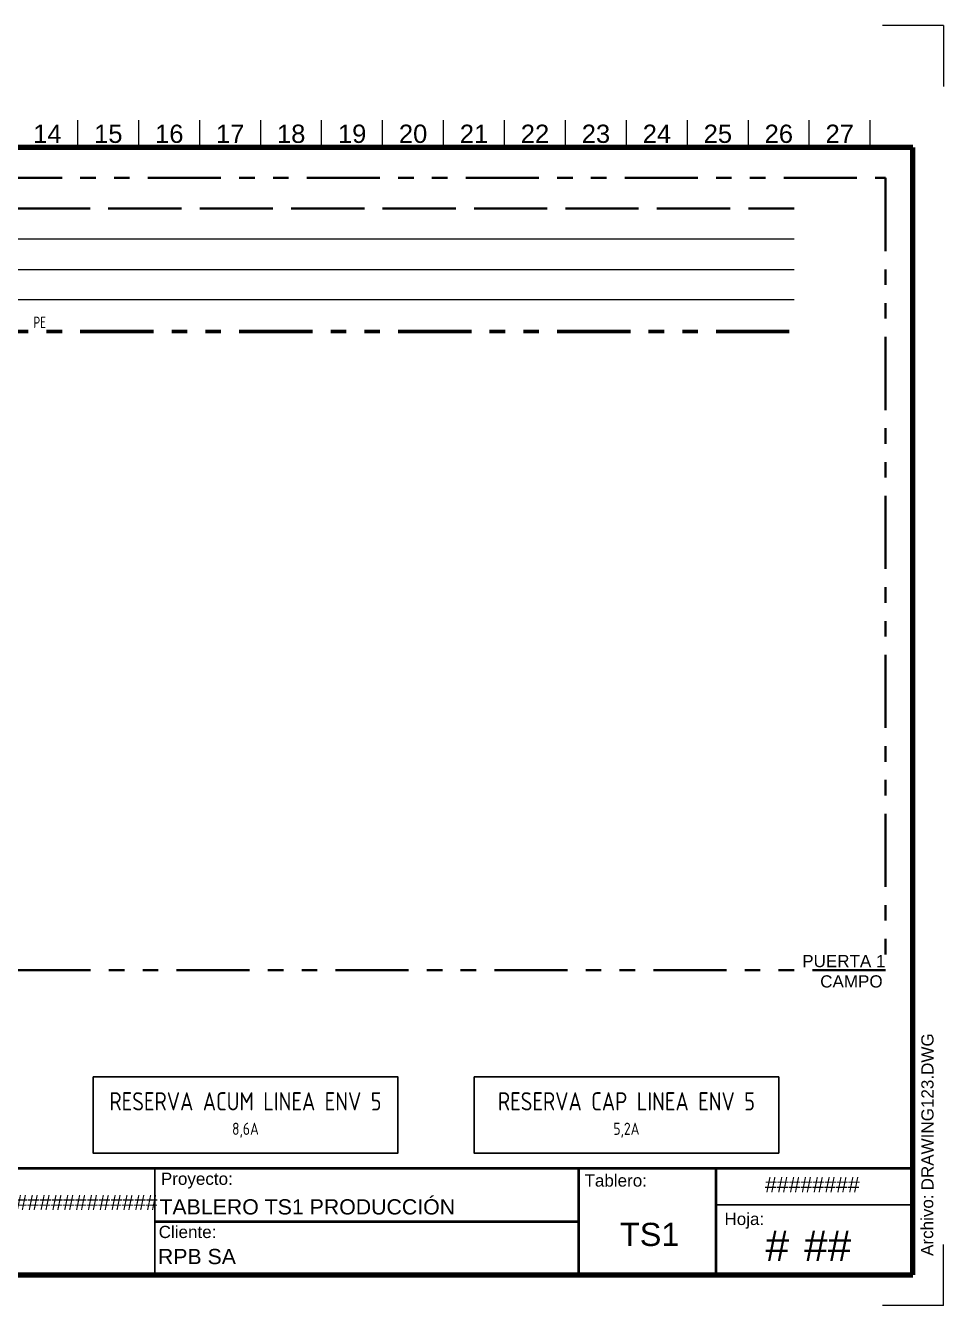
# Model space of a CAD drawing. Header units: inches. Extents: x 13 to 24.7, y 14 to 22.3.
# Drawn here: x 18.77 to 24.7, y 13.98 to 22.25 of the extents above; entities that cross this region are included whole.
import ezdxf
from ezdxf.enums import TextEntityAlignment as Align

# ---------------------------------------------------------------- set-up
doc = ezdxf.new("R2010")
doc.units = ezdxf.units.IN
doc.header["$MEASUREMENT"] = 0
doc.linetypes.add('ACAD_ISO02W100', pattern=[15, 12, -3])
doc.linetypes.add('ACAD_ISO12W100', pattern=[21, 12, -3, 0, -3, 0, -3])
for name, color, linetype, lineweight in [('cond_neutro', 5, 'ACAD_ISO02W100', 30), ('cond_tierra', 3, 'ACAD_ISO12W100', 50), ('GABINETE', 2, 'ACAD_ISO12W100', 30), ('RECUADRO', 7, 'Continuous', 60), ('RECUADRO_GRILLA', 5, 'Continuous', 13)]:
    doc.layers.add(name, color=color, linetype=linetype, lineweight=lineweight)
doc.layers.add('CONDUCTOR', color=7, linetype='Continuous', lineweight=15, true_color=0x850585)
doc.layers.add('RECUADRO_EXTERNO', color=8, linetype='Continuous', lineweight=13, plot=False)
doc.layers.add('RECUADRO_TEXTOS', color=7, linetype='Continuous')
doc.layers.add('WIRENO', color=7, linetype='Continuous')
doc.styles.add('ARIAL', font='arial.ttf')
doc.styles.add('WD_IEC', font='ISOCP2.shx', dxfattribs={"width": 0.9, "height": 4})

# ---------------------------------------------------------------- blocks, each defined once
blk = doc.blocks.new('HOJA A4_REV1')
for p, q in [((167.65, 5), (167.65, 22.5)), ((259.65, 16.5), (292, 16.5))]:
    blk.add_line(p, q)
at = {"lineweight": 35}
for p, q in [((237.15, 22.5), (237.15, 5)), ((259.65, 22.5), (259.65, 5)), ((167.65, 13.75), (237.15, 13.75))]:
    blk.add_line(p, q, dxfattribs=at)
at = {"layer": 'RECUADRO'}
for p, q in [((5, 190), (292, 190)), ((292, 190), (292, 5))]:
    blk.add_line(p, q, dxfattribs=at)
at = {"layer": 'RECUADRO', "lineweight": 80}
for p, q in [((292, 190), (5, 190)), ((292, 5), (292, 190)), ((5, 5), (292, 5)), ((5, 5), (292, 5)), ((167, 5), (292, 5))]:
    blk.add_line(p, q, dxfattribs=at)
at = {"layer": 'RECUADRO', "lineweight": 35}
for p, q in [((5, 22.5), (167, 22.5)), ((167, 22.5), (292, 22.5)), ((259.65, 22.5), (259.65, 5))]:
    blk.add_line(p, q, dxfattribs=at)
at = {"layer": 'RECUADRO_EXTERNO'}
for p, q in [((297, 210), (287, 210)), ((297, 210), (297, 200)), ((297, 0), (297, 10)), ((297, 0), (287, 0))]:
    blk.add_line(p, q, dxfattribs=at)
at = {"layer": 'RECUADRO_GRILLA'}
for p, q in [((155, 190), (155, 194.5)), ((165, 190), (165, 194.5)), ((175, 190), (175, 194.5)), ((185, 190), (185, 194.5)), ((195, 190), (195, 194.5)), ((205, 190), (205, 194.5)), ((215, 190), (215, 194.5)), ((225, 190), (225, 194.5)), ((235, 190), (235, 194.5)), ((245, 190), (245, 194.5)), ((255, 190), (255, 194.5)), ((265, 190), (265, 194.5)), ((275, 190), (275, 194.5)), ((285, 190), (285, 194.5))]:
    blk.add_line(p, q, dxfattribs=at)
at = {"insert": (293.33, 8.12), "char_height": 2, "attachment_point": 1, "rotation": 90, "style": 'ARIAL'}
blk.add_mtext_dynamic_manual_height_columns('Archivo:', width=24.0363, gutter_width=15, heights=[0], dxfattribs=at)
at = {"style": 'ARIAL', "flags": 9}
blk.add_attdef('WD_TB', (-40.35, 229.75), '', height=3, dxfattribs=at)
at = {"style": 'ARIAL'}
blk.add_attdef('ARCHIVO', (295.38, 18.88), '', height=2, rotation=90, dxfattribs=at)
blk.add_attdef('SECTION', text='', height=2.5, dxfattribs=at).set_placement((275.5, 21.06), align=Align.TOP_CENTER)
for tag, p, height in [('DESCRIPCION_001', (103.99, 15.64), 2.5), ('D', (267.8, 7.3), 5), ('SH', (274.13, 7.31), 5)]:
    blk.add_attdef(tag, p, '', height=height, dxfattribs=at)
blk.add_attdef('TAB', text='', height=3.8, dxfattribs=at).set_placement((248.4, 11.65), align=Align.MIDDLE_CENTER)
blk.add_attdef('FECHA', text='', height=2.5, dxfattribs=at).set_placement((89.14, 9.34), align=Align.MIDDLE)
at = {"layer": 'RECUADRO_GRILLA', "style": 'ARIAL'}
for s, p in [('14', (150, 190.75)), ('15', (160, 190.75)), ('16', (170, 190.75)), ('17', (180, 190.75)), ('18', (190, 190.75)), ('19', (200, 190.75)), ('20', (210, 190.75)), ('21', (220, 190.75)), ('22', (230, 190.75)), ('23', (240, 190.75)), ('24', (250, 190.75)), ('25', (260, 190.75)), ('26', (270, 190.75)), ('27', (280, 190.75))]:
    blk.add_text(s, height=3, dxfattribs=at).set_placement(p, align=Align.CENTER)
at = {"layer": 'RECUADRO_TEXTOS', "char_height": 2, "attachment_point": 4, "style": 'ARIAL'}
for s, insert in [('Proyecto:', (168.62, 20.48)), ('Tablero:', (238.12, 20.48)), ('Hoja:', (261.08, 13.89)), ('Cliente:', (168.26, 12.04))]:
    blk.add_mtext_dynamic_manual_height_columns(s, width=15.5, gutter_width=20, heights=[0], dxfattribs=dict(at, insert=insert))
at = {"layer": 'RECUADRO_TEXTOS', "style": 'ARIAL'}
for tag, height, p in [('01', 3, (64.17, 19.53)), ('DIBUJO', 2, (58.06, 13.56)), ('APROBO', 2, (58.06, 7.88))]:
    blk.add_attdef(tag, text='', height=height, dxfattribs=at).set_placement(p, align=Align.MIDDLE_LEFT)
for tag, p in [('PROYECTO_001', (168.19, 15.5)), ('CLIENTE_001', (168.15, 6.77))]:
    blk.add_attdef(tag, p, '', height=2.5, dxfattribs=at)
blk = doc.blocks.new('WD_WNH')
at = {"linetype": 'Continuous', "style": 'WD_IEC', "width": 0.8}
blk.add_attdef('WIRENO', text='', height=2.5, dxfattribs=at).set_placement((0, 0.75), align=Align.CENTER)
at = {"style": 'WD_IEC', "flags": 1}
for tag, p in [('W08USER', (0, 0.375)), ('W04USER', (0, 0.875)), ('W05USER', (0, 0.75)), ('W09USER', (0, 0.25)), ('W03USER', (0, 1)), ('W06USER', (0, 0.625)), ('W07USER', (0, 0.5)), ('W02USER', (0, 1.125)), ('W01USER', (0, 1.25)), ('W10USER', (0, 0.125))]:
    blk.add_attdef(tag, text='', height=0.08, dxfattribs=at).set_placement(p, align=Align.CENTER)
blk = doc.blocks.new('ALIMENTACION CIRCUITOS')
for points in [[(157.5, 37.5), (207.5, 37.5), (207.5, 25), (157.5, 25)], [(220, 37.5), (270, 37.5), (270, 25), (220, 25)]]:
    blk.add_lwpolyline(points, close=True)
at = {"layer": 'cond_neutro'}
blk.add_line((25, 180), (272.5, 180), dxfattribs=at)
at = {"layer": 'cond_tierra'}
blk.add_line((25, 159.8), (272.5, 159.8), dxfattribs=at)
at = {"layer": 'CONDUCTOR'}
for p, q in [((25, 175), (272.5, 175)), ((25, 170), (272.5, 170)), ((272.5, 165), (25, 165))]:
    blk.add_line(p, q, dxfattribs=at)
at = {"layer": 'GABINETE'}
blk.add_lwpolyline([(41.56, 55), (10, 55), (10, 185), (287.5, 185), (287.5, 55), (135.94, 55)], dxfattribs=at)
ref = blk.add_blockref('HOJA A4_REV1', (0, 0))
ref.add_attrib('CLIENTE_001', 'RPB SA', (168.13, 6.77), dxfattribs={"layer": 'RECUADRO_TEXTOS', "height": 2.5, "style": 'ARIAL'})
ref.add_attrib('PROYECTO_001', 'TABLERO TS1 PRODUCCIÓN', (168.38, 14.92), dxfattribs={"layer": 'RECUADRO_TEXTOS', "height": 2.5, "style": 'ARIAL'})
ref.add_attrib('ARCHIVO', 'DRAWING123.DWG', (295.38, 18.88), dxfattribs={"height": 2, "rotation": 90, "style": 'ARIAL'})
ref.add_attrib('D', '#', (267.8, 7.3), dxfattribs={"height": 5, "style": 'ARIAL'})
ref.add_attrib('SH', '##', (274.13, 7.31), dxfattribs={"height": 5, "style": 'ARIAL'})
ref.add_attrib('DESCRIPCION_001', '#################################', (103.99, 15.64), dxfattribs={"height": 2.5, "style": 'ARIAL'})
ref.add_attrib('SECTION', '########', dxfattribs={"height": 2.5, "style": 'ARIAL'}).set_placement((275.5, 21.06), align=Align.TOP_CENTER)
ref.add_attrib('TAB_001', 'TS1', (243.95, 9.75), dxfattribs={"height": 3.8, "style": 'ARIAL'})
at = {"layer": 'WIRENO'}
ref = blk.add_blockref('WD_WNH', (148.75, 159.8), dxfattribs=dict(at, xscale=0.75, yscale=0.75, zscale=0.75))
ref.add_attrib('WIRENO', 'PE', dxfattribs={"linetype": 'Continuous', "height": 1.875, "style": 'WD_IEC', "width": 0.8}).set_placement((148.75, 160.36), align=Align.CENTER)
for s, width, gutter_width, insert, char_height, attachment_point, style in [('\\pi12.06548;PUERTA 1\\P\\pi15.0191;CAMPO', 25, 12.5, (261.77, 57.5), 2, 1, 'ARIAL'), ('RESERVA ACUM LINEA ENV 5{\\H0.66667x;\\P8,6A}', 50, 20, (182.5, 31.25), 3, 5, 'WD_IEC'), ('RESERVA CAP LINEA ENV 5{\\H0.66667x;\\P5,2A}', 50, 20, (245, 31.25), 3, 5, 'WD_IEC')]:
    blk.add_mtext_dynamic_manual_height_columns(s, width=width, gutter_width=gutter_width, heights=[0], dxfattribs=dict(insert=insert, char_height=char_height, attachment_point=attachment_point, style=style))

msp = doc.modelspace()

# ---------------------------------------------------------------- block references
at = {"xscale": 0.03937007874015748, "yscale": 0.03937007874015748, "zscale": 0.03937007874015748}
msp.add_blockref('ALIMENTACION CIRCUITOS', (13.0062, 13.9825), dxfattribs=at)

doc.saveas('drawing.dxf')
